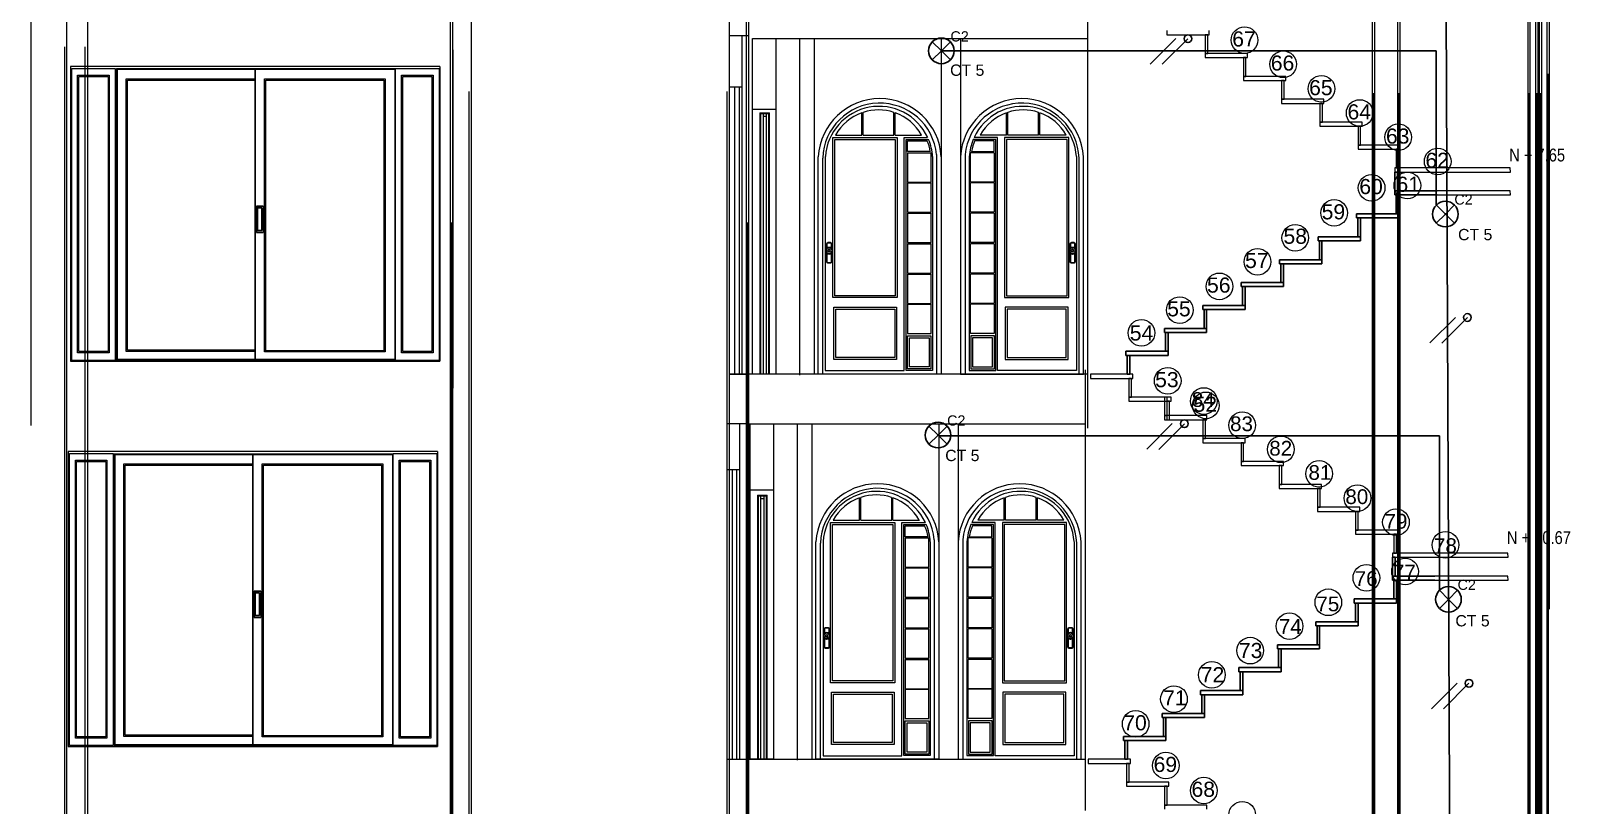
# Model space of a CAD drawing. Header units: metres. Extents: x 0 to 175, y -70 to 21.
# Drawn here: x 134.42 to 146.44, y -45.03 to -38.98 of the extents above; entities that cross this region are included whole.
import ezdxf

# ---------------------------------------------------------------- set-up
doc = ezdxf.new("R2010")
doc.units = ezdxf.units.M
doc.header["$LTSCALE"] = 0.5
for name, color, linetype, lineweight in [('arquitecturapasito', 252, 'Continuous', 5), ('DEP-LEJOS1', 36, 'Continuous', 25), ('DEP-LEJOS2', 36, 'Continuous', 9), ('puertas', 34, 'Continuous', 9)]:
    doc.layers.add(name, color=color, linetype=linetype, lineweight=lineweight)
for name, color, linetype in [('FASES', 7, 'Continuous'), ('LUMINARIA', 1, 'Continuous'), ('TUBERIA-TECHO-PARED', 7, 'Continuous')]:
    doc.layers.add(name, color=color, linetype=linetype)
doc.styles.add('MtXpl_Arial_Narrow', font='')
doc.styles.get("Standard").update_dxf_attribs({"font": 'arial.ttf'})
doc.styles.get('MtXpl_Arial_Narrow').set_extended_font_data('Arial Narrow')

# ---------------------------------------------------------------- blocks, each defined once
blk = doc.blocks.new('Lampara')
at = {"layer": 'LUMINARIA'}
for q in [(-0.071, 0.071), (-0.071, -0.071), (0.071, 0.071), (0.071, -0.071)]:
    blk.add_line((0, 0), q, dxfattribs=at)
blk.add_circle((0, 0), 0.1, dxfattribs=at)
blk = doc.blocks.new('FASE NEUTRO')
at = {"layer": 'FASES', "ltscale": 0.5}
h = blk.add_hatch(dxfattribs=at)
h.set_pattern_fill('ANGLE', color=256)
h.set_pattern_definition([(0, (0, 0), (0, 6.985), [5.08, -1.905]), (90, (0, 0), (-6.985, 4e-16), [5.08, -1.905])])
h.paths.add_polyline_path([(0.07, 0.1, 1), (0.13, 0.1, 1)])
blk.add_lwpolyline([(-0.1, -0.1), (0.1, 0.1)], dxfattribs=at)
blk.add_circle((0.1, 0.1), 0.03, dxfattribs=at)
blk = doc.blocks.new('FASE')
at = {"layer": 'FASES', "ltscale": 0.5}
blk.add_line((-0.1, -0.1), (0.1, 0.1), dxfattribs=at)

msp = doc.modelspace()

# ---------------------------------------------------------------- linework, layer by layer
for p, q in [((136.182, -40.352), (136.233, -40.352)), ((136.189, -40.365), (136.224, -40.365)), ((136.189, -40.365), (136.189, -40.543)), ((136.224, -40.543), (136.224, -40.365)), ((136.182, -40.558), (136.233, -40.558)), ((136.189, -40.543), (136.224, -40.543)), ((140.632, -40.646), (140.632, -40.682)), ((140.632, -40.719), (140.632, -40.787)), ((140.634, -40.646), (140.634, -40.681)), ((140.634, -40.72), (140.634, -40.787)), ((140.662, -40.637), (140.641, -40.637)), ((140.662, -40.638), (140.641, -40.638)), ((140.669, -40.681), (140.669, -40.646)), ((140.669, -40.787), (140.669, -40.72)), ((140.67, -40.682), (140.67, -40.646)), ((140.67, -40.787), (140.67, -40.719)), ((142.534, -40.682), (142.534, -40.646)), ((142.534, -40.787), (142.534, -40.719)), ((142.536, -40.681), (142.536, -40.646)), ((142.536, -40.787), (142.536, -40.72)), ((142.543, -40.637), (142.564, -40.637)), ((142.543, -40.638), (142.564, -40.638)), ((142.571, -40.646), (142.571, -40.681)), ((142.571, -40.72), (142.571, -40.787)), ((142.572, -40.646), (142.572, -40.682)), ((142.572, -40.719), (142.572, -40.787)), ((140.641, -40.794), (140.662, -40.794)), ((140.641, -40.795), (140.662, -40.795)), ((142.564, -40.794), (142.543, -40.794)), ((142.564, -40.795), (142.543, -40.795)), ((136.164, -43.358), (136.214, -43.358)), ((136.171, -43.37), (136.205, -43.37)), ((136.171, -43.37), (136.171, -43.548)), ((136.205, -43.548), (136.205, -43.37)), ((136.164, -43.563), (136.214, -43.563)), ((136.171, -43.548), (136.205, -43.548)), ((140.614, -43.651), (140.614, -43.688)), ((140.614, -43.724), (140.614, -43.793)), ((140.616, -43.651), (140.616, -43.686)), ((140.616, -43.725), (140.616, -43.793)), ((140.644, -43.643), (140.623, -43.643)), ((140.644, -43.644), (140.623, -43.644)), ((140.651, -43.686), (140.651, -43.651)), ((140.651, -43.793), (140.651, -43.725)), ((140.652, -43.688), (140.652, -43.651)), ((140.652, -43.793), (140.652, -43.724)), ((142.516, -43.688), (142.516, -43.651)), ((142.516, -43.793), (142.516, -43.724)), ((142.517, -43.686), (142.517, -43.651)), ((142.517, -43.793), (142.517, -43.725)), ((142.525, -43.643), (142.546, -43.643)), ((142.525, -43.644), (142.546, -43.644)), ((142.553, -43.651), (142.553, -43.686)), ((142.553, -43.725), (142.553, -43.793)), ((142.554, -43.651), (142.554, -43.688)), ((142.554, -43.724), (142.554, -43.793)), ((140.623, -43.8), (140.644, -43.8)), ((140.623, -43.801), (140.644, -43.801)), ((142.546, -43.8), (142.525, -43.8)), ((142.546, -43.801), (142.525, -43.801))]:
    msp.add_line(p, q)
for centre, radius in [((140.651, -40.7), 0.0263), ((140.651, -40.7), 0.0233), ((140.651, -40.7), 0.00929), ((142.553, -40.7), 0.0263), ((142.553, -40.7), 0.0233), ((142.553, -40.7), 0.00929), ((140.633, -43.706), 0.0263), ((140.633, -43.706), 0.0233), ((140.633, -43.706), 0.00929), ((142.535, -43.706), 0.0263), ((142.535, -43.706), 0.0233), ((142.535, -43.706), 0.00929)]:
    msp.add_circle(centre, radius)
for centre, radius, start, end in [((140.641, -40.646), 0.00828, 90, 180), ((140.641, -40.646), 0.00706, 90, 180), ((140.662, -40.646), 0.00828, 0, 90), ((140.662, -40.646), 0.00706, 0, 90), ((142.543, -40.646), 0.00828, 90, 180), ((142.543, -40.646), 0.00706, 90, 180), ((142.564, -40.646), 0.00828, 0, 90), ((142.564, -40.646), 0.00706, 0, 90), ((140.641, -40.787), 0.00828, 180, 270), ((140.641, -40.787), 0.00706, 180, 270), ((140.662, -40.787), 0.00828, 270, 0), ((140.662, -40.787), 0.00706, 270, 0), ((142.543, -40.787), 0.00828, 180, 270), ((142.543, -40.787), 0.00706, 180, 270), ((142.564, -40.787), 0.00828, 270, 0), ((142.564, -40.787), 0.00706, 270, 0), ((140.623, -43.651), 0.00828, 90, 180), ((140.623, -43.651), 0.00706, 90, 180), ((140.644, -43.651), 0.00828, 0, 90), ((140.644, -43.651), 0.00706, 0, 90), ((142.525, -43.651), 0.00828, 90, 180), ((142.525, -43.651), 0.00706, 90, 180), ((142.546, -43.651), 0.00828, 0, 90), ((142.546, -43.651), 0.00706, 0, 90), ((140.623, -43.793), 0.00828, 180, 270), ((140.623, -43.793), 0.00706, 180, 270), ((140.644, -43.793), 0.00828, 270, 0), ((140.644, -43.793), 0.00706, 270, 0), ((142.525, -43.793), 0.00828, 180, 270), ((142.525, -43.793), 0.00706, 180, 270), ((142.546, -43.793), 0.00828, 270, 0), ((142.546, -43.793), 0.00706, 270, 0)]:
    msp.add_arc(centre, radius, start, end)
at = {"layer": 'arquitecturapasito', "color": 252}
for p, q in [((146.276, -40.848), (146.276, -30.193)), ((144.911, -51.043), (144.911, -30.343)), ((145.106, -30.343), (145.106, -51.043)), ((146.126, -48.143), (146.126, -30.343)), ((137.713, -53.369), (137.713, -31.353)), ((140.026, -52.611), (140.026, -31.353)), ((134.699, -33.063), (134.699, -47.843)), ((134.861, -33.063), (134.861, -47.843)), ((137.859, -53.111), (137.859, -33.411)), ((139.875, -53.111), (139.875, -33.411)), ((146.258, -46.893), (146.258, -36.238)), ((144.893, -57.088), (144.893, -36.388)), ((145.088, -36.388), (145.088, -57.088)), ((146.108, -54.188), (146.108, -36.388)), ((137.695, -59.414), (137.695, -37.398)), ((140.007, -58.656), (140.007, -37.398)), ((142.669, -38.624), (142.669, -39.024)), ((134.419, -38.723), (134.419, -39.023)), ((134.419, -39.023), (134.419, -41.763)), ((140.025, -39.024), (139.875, -39.024)), ((140.054, -39.044), (142.669, -39.044)), ((140.054, -41.664), (140.054, -39.044)), ((140.239, -41.664), (140.238, -39.044)), ((140.421, -39.044), (140.421, -41.67)), ((140.535, -39.044), (140.535, -41.664)), ((141.527, -39.044), (141.527, -41.664)), ((141.677, -39.044), (141.677, -41.664)), ((142.669, -39.024), (142.669, -41.664)), ((134.681, -39.108), (134.681, -53.888)), ((134.842, -39.108), (134.842, -53.888)), ((137.713, -39.133), (137.713, -41.773)), ((134.729, -39.263), (134.729, -41.563)), ((137.613, -39.263), (134.729, -39.263)), ((134.74, -39.278), (135.079, -39.278)), ((134.74, -41.556), (134.74, -39.278)), ((135.079, -39.278), (135.079, -41.556)), ((135.089, -39.278), (137.264, -39.278)), ((135.089, -41.556), (135.089, -39.278)), ((135.095, -39.284), (136.171, -39.284)), ((135.095, -41.55), (135.095, -39.284)), ((136.171, -39.284), (136.171, -41.55)), ((136.171, -39.284), (137.261, -39.284)), ((136.171, -41.55), (136.171, -39.284)), ((137.261, -39.284), (137.261, -41.55)), ((137.264, -39.278), (137.264, -41.556)), ((137.266, -39.278), (137.606, -39.278)), ((137.266, -41.556), (137.266, -39.278)), ((137.606, -39.278), (137.606, -41.556)), ((137.613, -39.263), (137.613, -41.563)), ((134.785, -39.329), (135.032, -39.329)), ((134.785, -41.497), (134.785, -39.329)), ((134.795, -39.339), (135.022, -39.339)), ((134.795, -41.487), (134.795, -39.339)), ((135.022, -39.339), (135.022, -41.487)), ((135.032, -39.329), (135.032, -41.497)), ((135.163, -39.358), (136.171, -39.358)), ((135.163, -41.486), (135.163, -39.358)), ((135.173, -39.368), (136.171, -39.368)), ((135.173, -41.476), (135.173, -39.368)), ((136.243, -39.358), (137.186, -39.358)), ((136.243, -41.49), (136.243, -39.358)), ((136.253, -39.368), (137.176, -39.368)), ((136.253, -41.48), (136.253, -39.368)), ((137.176, -39.368), (137.176, -41.48)), ((137.186, -39.358), (137.186, -41.49)), ((137.313, -39.329), (137.56, -39.329)), ((137.313, -41.497), (137.313, -39.329)), ((137.323, -39.339), (137.55, -39.339)), ((137.323, -41.487), (137.323, -39.339)), ((137.55, -39.339), (137.55, -41.487)), ((137.56, -39.329), (137.56, -41.497)), ((146.268, -49.974), (146.268, -39.319)), ((137.841, -59.156), (137.841, -39.456)), ((139.857, -59.156), (139.857, -39.456)), ((139.969, -39.424), (139.877, -39.424)), ((139.951, -41.664), (139.951, -39.424)), ((144.903, -60.169), (144.903, -39.469)), ((145.098, -39.469), (145.098, -60.169)), ((146.118, -57.269), (146.118, -39.469)), ((140.238, -39.599), (140.054, -39.599)), ((140.11, -39.624), (140.187, -39.624)), ((140.111, -39.624), (140.111, -41.664)), ((140.115, -39.629), (140.182, -39.629)), ((140.116, -39.629), (140.116, -41.664)), ((140.135, -39.649), (140.162, -39.649)), ((140.136, -39.629), (140.136, -41.664)), ((140.162, -41.664), (140.162, -39.629)), ((140.182, -41.664), (140.182, -39.629)), ((140.187, -41.664), (140.187, -39.624)), ((140.908, -39.797), (140.908, -39.623)), ((140.918, -39.797), (140.918, -39.619)), ((141.158, -39.797), (141.158, -39.619)), ((141.168, -39.797), (141.168, -39.623)), ((142.037, -39.797), (142.037, -39.623)), ((142.047, -39.797), (142.047, -39.619)), ((142.287, -39.797), (142.287, -39.619)), ((142.297, -39.797), (142.297, -39.623)), ((140.681, -39.816), (141.182, -39.816)), ((140.681, -41.066), (140.681, -39.816)), ((140.696, -39.831), (141.167, -39.831)), ((140.696, -41.051), (140.696, -39.831)), ((140.702, -39.797), (140.908, -39.797)), ((140.918, -39.797), (141.158, -39.797)), ((141.167, -39.831), (141.167, -41.051)), ((141.168, -39.797), (141.374, -39.797)), ((141.182, -39.816), (141.182, -41.066)), ((141.238, -41.636), (141.238, -39.816)), ((141.238, -39.816), (141.421, -39.816)), ((141.252, -41.634), (141.252, -39.831)), ((141.252, -39.831), (141.428, -39.831)), ((141.264, -39.926), (141.264, -39.841)), ((141.264, -39.841), (141.416, -39.841)), ((141.952, -39.831), (141.777, -39.831)), ((141.966, -39.816), (141.783, -39.816)), ((141.941, -39.841), (141.789, -39.841)), ((142.037, -39.797), (141.831, -39.797)), ((141.941, -39.926), (141.941, -39.841)), ((141.952, -41.634), (141.952, -39.831)), ((141.966, -41.636), (141.966, -39.816)), ((142.524, -39.816), (142.022, -39.816)), ((142.022, -39.816), (142.022, -41.066)), ((142.509, -39.831), (142.037, -39.831)), ((142.037, -39.831), (142.037, -41.051)), ((142.287, -39.797), (142.047, -39.797)), ((142.503, -39.797), (142.297, -39.797)), ((142.509, -41.051), (142.509, -39.831)), ((142.524, -41.066), (142.524, -39.816)), ((140.567, -41.664), (140.567, -39.967)), ((140.602, -41.664), (140.602, -39.977)), ((140.622, -39.965), (140.622, -41.636)), ((141.442, -39.926), (141.264, -39.926)), ((141.264, -39.935), (141.264, -40.164)), ((141.264, -39.935), (141.449, -39.935)), ((141.449, -40.164), (141.449, -39.935)), ((141.459, -39.965), (141.459, -41.634)), ((141.491, -39.95), (141.491, -41.664)), ((141.527, -39.967), (141.527, -41.664)), ((141.677, -39.967), (141.677, -41.664)), ((141.714, -39.95), (141.714, -41.664)), ((141.745, -39.965), (141.745, -41.634)), ((141.756, -40.164), (141.756, -39.935)), ((141.941, -39.935), (141.756, -39.935)), ((141.762, -39.926), (141.941, -39.926)), ((141.941, -39.935), (141.941, -40.164)), ((142.582, -39.965), (142.582, -41.636)), ((142.603, -41.664), (142.603, -39.977)), ((142.637, -41.664), (142.637, -39.967)), ((141.264, -40.164), (141.449, -40.164)), ((141.264, -40.17), (141.264, -40.399)), ((141.264, -40.17), (141.449, -40.17)), ((141.449, -40.399), (141.449, -40.17)), ((141.941, -40.164), (141.756, -40.164)), ((141.756, -40.399), (141.756, -40.17)), ((141.941, -40.17), (141.756, -40.17)), ((141.941, -40.17), (141.941, -40.399)), ((136.182, -40.352), (136.182, -40.558)), ((136.233, -40.352), (136.233, -40.558)), ((137.705, -62.495), (137.705, -40.479)), ((140.018, -61.737), (140.018, -40.479)), ((141.264, -40.399), (141.449, -40.399)), ((141.264, -40.408), (141.264, -40.637)), ((141.264, -40.408), (141.449, -40.408)), ((141.449, -40.637), (141.449, -40.408)), ((141.941, -40.399), (141.756, -40.399)), ((141.756, -40.637), (141.756, -40.408)), ((141.941, -40.408), (141.756, -40.408)), ((141.941, -40.408), (141.941, -40.637)), ((141.264, -40.637), (141.449, -40.637)), ((141.264, -40.645), (141.264, -40.874)), ((141.264, -40.645), (141.449, -40.645)), ((141.449, -40.874), (141.449, -40.645)), ((141.941, -40.637), (141.756, -40.637)), ((141.756, -40.874), (141.756, -40.645)), ((141.941, -40.645), (141.756, -40.645)), ((141.941, -40.645), (141.941, -40.874)), ((146.276, -43.498), (146.276, -40.823)), ((141.264, -40.874), (141.449, -40.874)), ((141.264, -40.883), (141.264, -41.112)), ((141.264, -40.883), (141.449, -40.883)), ((141.449, -41.112), (141.449, -40.883)), ((141.941, -40.874), (141.756, -40.874)), ((141.756, -41.112), (141.756, -40.883)), ((141.941, -40.883), (141.756, -40.883)), ((141.941, -40.883), (141.941, -41.112)), ((141.182, -41.066), (140.681, -41.066)), ((141.167, -41.051), (140.696, -41.051)), ((142.022, -41.066), (142.524, -41.066)), ((142.037, -41.051), (142.509, -41.051)), ((140.688, -41.14), (141.179, -41.14)), ((140.688, -41.548), (140.688, -41.14)), ((140.703, -41.155), (141.164, -41.155)), ((140.703, -41.533), (140.703, -41.155)), ((141.164, -41.155), (141.164, -41.533)), ((141.179, -41.14), (141.179, -41.548)), ((141.264, -41.112), (141.449, -41.112)), ((141.264, -41.117), (141.264, -41.346)), ((141.264, -41.117), (141.449, -41.117)), ((141.449, -41.346), (141.449, -41.117)), ((141.941, -41.112), (141.756, -41.112)), ((141.756, -41.346), (141.756, -41.117)), ((141.941, -41.117), (141.756, -41.117)), ((141.941, -41.117), (141.941, -41.346)), ((142.517, -41.14), (142.026, -41.14)), ((142.026, -41.14), (142.026, -41.548)), ((142.502, -41.155), (142.041, -41.155)), ((142.041, -41.155), (142.041, -41.533)), ((142.502, -41.533), (142.502, -41.155)), ((142.517, -41.548), (142.517, -41.14)), ((141.263, -41.364), (141.447, -41.364)), ((141.263, -41.622), (141.263, -41.364)), ((141.264, -41.346), (141.449, -41.346)), ((141.278, -41.379), (141.432, -41.379)), ((141.278, -41.607), (141.278, -41.379)), ((141.432, -41.379), (141.432, -41.607)), ((141.447, -41.364), (141.447, -41.622)), ((141.941, -41.346), (141.756, -41.346)), ((141.942, -41.364), (141.757, -41.364)), ((141.757, -41.364), (141.757, -41.622)), ((141.927, -41.379), (141.772, -41.379)), ((141.772, -41.379), (141.772, -41.607)), ((141.927, -41.607), (141.927, -41.379)), ((141.942, -41.622), (141.942, -41.364)), ((134.729, -41.563), (137.613, -41.563)), ((135.079, -41.556), (134.74, -41.556)), ((135.032, -41.497), (134.785, -41.497)), ((135.022, -41.487), (134.795, -41.487)), ((137.264, -41.556), (135.089, -41.556)), ((136.171, -41.55), (135.095, -41.55)), ((136.171, -41.486), (135.163, -41.486)), ((136.171, -41.476), (135.173, -41.476)), ((137.261, -41.55), (136.171, -41.55)), ((137.186, -41.49), (136.243, -41.49)), ((137.176, -41.48), (136.253, -41.48)), ((137.606, -41.556), (137.266, -41.556)), ((137.56, -41.497), (137.313, -41.497)), ((137.55, -41.487), (137.323, -41.487)), ((141.179, -41.548), (140.688, -41.548)), ((141.164, -41.533), (140.703, -41.533)), ((142.026, -41.548), (142.517, -41.548)), ((142.041, -41.533), (142.502, -41.533)), ((142.669, -41.664), (139.875, -41.664)), ((139.876, -41.664), (140.026, -41.664)), ((141.527, -41.664), (140.567, -41.664)), ((141.491, -41.664), (140.602, -41.664)), ((140.622, -41.636), (141.238, -41.636)), ((141.459, -41.634), (141.252, -41.634)), ((141.447, -41.622), (141.263, -41.622)), ((141.432, -41.607), (141.278, -41.607)), ((141.677, -41.664), (142.637, -41.664)), ((141.714, -41.664), (142.603, -41.664)), ((141.745, -41.634), (141.952, -41.634)), ((141.757, -41.622), (141.942, -41.622)), ((141.772, -41.607), (141.927, -41.607)), ((142.582, -41.636), (141.966, -41.636)), ((142.651, -41.63), (142.651, -42.03)), ((142.669, -41.664), (142.669, -42.084)), ((134.419, -41.763), (134.419, -42.063)), ((139.857, -42.049), (140.007, -42.049)), ((140.036, -44.669), (140.036, -42.049)), ((140.036, -42.05), (142.651, -42.05)), ((140.22, -44.669), (140.22, -42.049)), ((140.403, -42.049), (140.403, -44.675)), ((140.517, -42.049), (140.517, -44.669)), ((141.509, -42.049), (141.509, -44.669)), ((141.659, -42.049), (141.659, -44.669)), ((142.651, -42.029), (142.651, -44.669)), ((137.695, -42.138), (137.695, -44.778)), ((134.71, -42.268), (134.71, -44.568)), ((137.595, -42.268), (134.71, -42.268)), ((134.721, -42.283), (135.061, -42.283)), ((134.721, -44.561), (134.721, -42.283)), ((135.061, -42.283), (135.061, -44.561)), ((135.071, -42.284), (137.246, -42.284)), ((135.071, -44.562), (135.071, -42.284)), ((135.077, -42.29), (136.153, -42.29)), ((135.077, -44.555), (135.077, -42.29)), ((136.153, -42.29), (136.153, -44.555)), ((136.153, -42.29), (137.243, -42.29)), ((136.153, -44.555), (136.153, -42.29)), ((137.243, -42.29), (137.243, -44.555)), ((137.246, -42.284), (137.246, -44.562)), ((137.248, -42.283), (137.588, -42.283)), ((137.248, -44.561), (137.248, -42.283)), ((137.588, -42.283), (137.588, -44.561)), ((137.595, -42.268), (137.595, -44.568)), ((134.767, -42.335), (135.014, -42.335)), ((134.767, -44.503), (134.767, -42.335)), ((134.777, -42.345), (135.004, -42.345)), ((134.777, -44.493), (134.777, -42.345)), ((135.004, -42.345), (135.004, -44.493)), ((135.014, -42.335), (135.014, -44.503)), ((135.145, -42.364), (136.153, -42.364)), ((135.145, -44.491), (135.145, -42.364)), ((135.155, -42.374), (136.153, -42.374)), ((135.155, -44.481), (135.155, -42.374)), ((136.225, -42.364), (137.168, -42.364)), ((136.225, -44.495), (136.225, -42.364)), ((136.235, -42.374), (137.158, -42.374)), ((136.235, -44.485), (136.235, -42.374)), ((137.158, -42.374), (137.158, -44.485)), ((137.168, -42.364), (137.168, -44.495)), ((137.295, -42.335), (137.541, -42.335)), ((137.295, -44.503), (137.295, -42.335)), ((137.305, -42.345), (137.531, -42.345)), ((137.305, -44.493), (137.305, -42.345)), ((137.531, -42.345), (137.531, -44.493)), ((137.541, -42.335), (137.541, -44.503)), ((139.951, -42.409), (139.857, -42.409)), ((139.932, -44.669), (139.932, -42.409)), ((140.036, -44.669), (140.036, -42.569)), ((140.22, -42.569), (140.036, -42.569)), ((140.092, -42.609), (140.169, -42.609)), ((140.092, -42.609), (140.092, -44.669)), ((140.097, -42.614), (140.164, -42.614)), ((140.097, -42.614), (140.097, -44.669)), ((140.117, -42.614), (140.117, -44.669)), ((140.117, -42.634), (140.144, -42.634)), ((140.144, -44.669), (140.144, -42.614)), ((140.164, -44.669), (140.164, -42.614)), ((140.169, -44.669), (140.169, -42.609)), ((140.22, -44.669), (140.22, -42.569)), ((140.89, -42.802), (140.89, -42.628)), ((140.9, -42.802), (140.9, -42.625)), ((141.14, -42.802), (141.14, -42.625)), ((141.15, -42.802), (141.15, -42.628)), ((142.019, -42.802), (142.019, -42.628)), ((142.029, -42.802), (142.029, -42.625)), ((142.269, -42.802), (142.269, -42.625)), ((142.279, -42.802), (142.279, -42.628)), ((140.663, -42.821), (141.164, -42.821)), ((140.663, -44.072), (140.663, -42.821)), ((140.678, -42.836), (141.149, -42.836)), ((140.678, -44.057), (140.678, -42.836)), ((140.684, -42.802), (140.89, -42.802)), ((140.9, -42.802), (141.14, -42.802)), ((141.149, -42.836), (141.149, -44.057)), ((141.15, -42.802), (141.356, -42.802)), ((141.164, -42.821), (141.164, -44.072)), ((141.22, -44.642), (141.22, -42.821)), ((141.22, -42.821), (141.403, -42.821)), ((141.234, -44.64), (141.234, -42.836)), ((141.234, -42.836), (141.41, -42.836)), ((141.246, -42.932), (141.246, -42.846)), ((141.246, -42.846), (141.398, -42.846)), ((141.934, -42.836), (141.758, -42.836)), ((141.948, -42.821), (141.765, -42.821)), ((141.923, -42.846), (141.771, -42.846)), ((142.019, -42.802), (141.813, -42.802)), ((141.923, -42.932), (141.923, -42.846)), ((141.934, -44.64), (141.934, -42.836)), ((141.948, -44.642), (141.948, -42.821)), ((142.506, -42.821), (142.004, -42.821)), ((142.004, -42.821), (142.004, -44.072)), ((142.491, -42.836), (142.019, -42.836)), ((142.019, -42.836), (142.019, -44.057)), ((142.269, -42.802), (142.029, -42.802)), ((142.485, -42.802), (142.279, -42.802)), ((142.491, -44.057), (142.491, -42.836)), ((142.506, -44.072), (142.506, -42.821)), ((140.549, -44.669), (140.549, -42.972)), ((140.584, -44.669), (140.584, -42.983)), ((140.604, -42.971), (140.604, -44.642)), ((141.424, -42.932), (141.246, -42.932)), ((141.246, -42.941), (141.246, -43.169)), ((141.246, -42.941), (141.431, -42.941)), ((141.431, -43.169), (141.431, -42.941)), ((141.441, -42.971), (141.441, -44.64)), ((141.473, -42.956), (141.473, -44.669)), ((141.509, -42.972), (141.509, -44.669)), ((141.659, -42.972), (141.659, -44.669)), ((141.696, -42.956), (141.696, -44.669)), ((141.727, -42.971), (141.727, -44.64)), ((141.738, -43.169), (141.738, -42.941)), ((141.923, -42.941), (141.738, -42.941)), ((141.744, -42.932), (141.923, -42.932)), ((141.923, -42.941), (141.923, -43.169)), ((142.564, -42.971), (142.564, -44.642)), ((142.585, -44.669), (142.585, -42.983)), ((142.619, -44.669), (142.619, -42.972)), ((141.246, -43.169), (141.431, -43.169)), ((141.246, -43.176), (141.246, -43.405)), ((141.246, -43.176), (141.431, -43.176)), ((141.431, -43.405), (141.431, -43.176)), ((141.923, -43.169), (141.738, -43.169)), ((141.738, -43.405), (141.738, -43.176)), ((141.923, -43.176), (141.738, -43.176)), ((141.923, -43.176), (141.923, -43.405)), ((136.164, -43.358), (136.164, -43.563)), ((136.214, -43.358), (136.214, -43.563)), ((141.246, -43.405), (141.431, -43.405)), ((141.246, -43.414), (141.246, -43.642)), ((141.246, -43.414), (141.431, -43.414)), ((141.431, -43.642), (141.431, -43.414)), ((141.923, -43.405), (141.738, -43.405)), ((141.738, -43.642), (141.738, -43.414)), ((141.923, -43.414), (141.738, -43.414)), ((141.923, -43.414), (141.923, -43.642)), ((141.246, -43.642), (141.431, -43.642)), ((141.246, -43.651), (141.246, -43.88)), ((141.246, -43.651), (141.431, -43.651)), ((141.431, -43.88), (141.431, -43.651)), ((141.923, -43.642), (141.738, -43.642)), ((141.738, -43.88), (141.738, -43.651)), ((141.923, -43.651), (141.738, -43.651)), ((141.923, -43.651), (141.923, -43.88)), ((141.246, -43.88), (141.431, -43.88)), ((141.246, -43.889), (141.246, -44.118)), ((141.246, -43.889), (141.431, -43.889)), ((141.431, -44.118), (141.431, -43.889)), ((141.923, -43.88), (141.738, -43.88)), ((141.738, -44.118), (141.738, -43.889)), ((141.923, -43.889), (141.738, -43.889)), ((141.923, -43.889), (141.923, -44.118)), ((141.164, -44.072), (140.663, -44.072)), ((141.149, -44.057), (140.678, -44.057)), ((142.004, -44.072), (142.506, -44.072)), ((142.019, -44.057), (142.491, -44.057)), ((140.67, -44.146), (141.16, -44.146)), ((140.67, -44.554), (140.67, -44.146)), ((140.685, -44.161), (141.145, -44.161)), ((140.685, -44.539), (140.685, -44.161)), ((141.145, -44.161), (141.145, -44.539)), ((141.16, -44.146), (141.16, -44.554)), ((141.246, -44.118), (141.431, -44.118)), ((141.246, -44.123), (141.246, -44.351)), ((141.246, -44.123), (141.431, -44.123)), ((141.431, -44.351), (141.431, -44.123)), ((141.923, -44.118), (141.738, -44.118)), ((141.738, -44.351), (141.738, -44.123)), ((141.923, -44.123), (141.738, -44.123)), ((141.923, -44.123), (141.923, -44.351)), ((142.499, -44.146), (142.008, -44.146)), ((142.008, -44.146), (142.008, -44.554)), ((142.484, -44.161), (142.023, -44.161)), ((142.023, -44.161), (142.023, -44.539)), ((142.484, -44.539), (142.484, -44.161)), ((142.499, -44.554), (142.499, -44.146)), ((141.245, -44.37), (141.429, -44.37)), ((141.245, -44.628), (141.245, -44.37)), ((141.246, -44.351), (141.431, -44.351)), ((141.26, -44.385), (141.414, -44.385)), ((141.26, -44.613), (141.26, -44.385)), ((141.414, -44.385), (141.414, -44.613)), ((141.429, -44.37), (141.429, -44.628)), ((141.923, -44.351), (141.738, -44.351)), ((141.924, -44.37), (141.739, -44.37)), ((141.739, -44.37), (141.739, -44.628)), ((141.909, -44.385), (141.754, -44.385)), ((141.754, -44.385), (141.754, -44.613)), ((141.909, -44.613), (141.909, -44.385)), ((141.924, -44.628), (141.924, -44.37)), ((134.71, -44.568), (137.595, -44.568)), ((135.061, -44.561), (134.721, -44.561)), ((135.014, -44.503), (134.767, -44.503)), ((135.004, -44.493), (134.777, -44.493)), ((137.246, -44.562), (135.071, -44.562)), ((136.153, -44.555), (135.077, -44.555)), ((136.153, -44.491), (135.145, -44.491)), ((136.153, -44.481), (135.155, -44.481)), ((137.243, -44.555), (136.153, -44.555)), ((137.168, -44.495), (136.225, -44.495)), ((137.158, -44.485), (136.235, -44.485)), ((137.588, -44.561), (137.248, -44.561)), ((137.541, -44.503), (137.295, -44.503)), ((137.531, -44.493), (137.305, -44.493)), ((141.16, -44.554), (140.67, -44.554)), ((141.145, -44.539), (140.685, -44.539)), ((142.008, -44.554), (142.499, -44.554)), ((142.023, -44.539), (142.484, -44.539)), ((139.857, -44.669), (142.651, -44.669)), ((139.857, -44.669), (140.007, -44.669)), ((140.22, -44.669), (140.036, -44.669)), ((140.092, -44.669), (140.169, -44.669)), ((140.094, -44.669), (140.117, -44.669)), ((141.509, -44.669), (140.549, -44.669)), ((141.473, -44.669), (140.584, -44.669)), ((140.604, -44.642), (141.22, -44.642)), ((141.441, -44.64), (141.234, -44.64)), ((141.429, -44.628), (141.245, -44.628)), ((141.414, -44.613), (141.26, -44.613)), ((141.696, -44.669), (142.585, -44.669)), ((141.727, -44.64), (141.934, -44.64)), ((141.739, -44.628), (141.924, -44.628)), ((141.754, -44.613), (141.909, -44.613)), ((142.564, -44.642), (141.948, -44.642)), ((142.651, -44.669), (142.651, -45.069))]:
    msp.add_line(p, q, dxfattribs=at)
at = {"layer": 'arquitecturapasito', "color": 252, "ltscale": 0.025}
for p, q in [((146.186, -48.143), (146.186, -30.343)), ((146.216, -48.143), (146.216, -30.343)), ((146.168, -54.188), (146.168, -36.388)), ((146.198, -54.188), (146.198, -36.388)), ((146.178, -57.269), (146.178, -39.469)), ((146.208, -57.269), (146.208, -39.469))]:
    msp.add_line(p, q, dxfattribs=at)
at = {"layer": 'arquitecturapasito', "color": 252, "ltscale": 6}
for p, q in [((139.969, -39.024), (139.969, -41.664)), ((139.913, -39.424), (139.913, -41.664)), ((139.951, -42.049), (139.951, -44.669)), ((139.895, -42.409), (139.895, -44.669))]:
    msp.add_line(p, q, dxfattribs=at)
at = {"layer": 'arquitecturapasito', "color": 252, "linetype": 'ByBlock'}
for centre in [(143.895, -39.056), (144.197, -39.245), (144.495, -39.436), (144.794, -39.625), (145.095, -39.814), (145.403, -40.003), (144.887, -40.209), (145.166, -40.19), (144.595, -40.405), (144.291, -40.599), (143.996, -40.786), (143.699, -40.978), (143.389, -41.163), (143.09, -41.341), (143.295, -41.715), (143.577, -41.873), (143.593, -41.907), (143.877, -42.062), (144.179, -42.25), (144.477, -42.441), (144.776, -42.631), (145.077, -42.819), (145.463, -42.996), (145.148, -43.203), (144.846, -43.253), (144.549, -43.444), (144.246, -43.63), (143.939, -43.821), (143.64, -44.01), (143.344, -44.199), (143.045, -44.393), (143.281, -44.718), (143.577, -44.913), (143.877, -45.102)]:
    msp.add_circle(centre, 0.104, dxfattribs=at)
at = {"layer": 'arquitecturapasito', "color": 252}
for centre, radius, start, end in [((141.047, -39.994), 0.481, 3.3136, 176.6864), ((142.157, -39.994), 0.481, 3.3136, 176.6864), ((141.047, -39.994), 0.446, 5.6976, 177.7805), ((141.041, -39.992), 0.419, 24.8245, 176.3123), ((141.038, -39.986), 0.385, 109.7097, 150.6365), ((141.038, -39.986), 0.385, 71.8617, 108.1383), ((141.038, -39.986), 0.385, 29.3635, 70.2903), ((142.157, -39.994), 0.446, 2.2195, 174.3024), ((142.164, -39.992), 0.419, 3.6877, 155.1755), ((142.167, -39.986), 0.385, 109.7097, 150.6365), ((142.167, -39.986), 0.385, 71.8617, 108.1383), ((142.167, -39.986), 0.385, 29.3635, 70.2903), ((141.122, -39.978), 0.324, 9.2489, 25.0806), ((141.041, -39.992), 0.419, 3.6877, 22.5861), ((142.164, -39.992), 0.419, 157.4139, 176.3123), ((142.083, -39.978), 0.324, 154.9194, 170.7511), ((141.029, -43), 0.481, 3.3136, 176.6864), ((142.139, -43), 0.481, 3.3136, 176.6864), ((141.029, -43), 0.446, 5.6976, 177.7805), ((141.023, -42.997), 0.419, 24.8245, 176.3123), ((141.02, -42.991), 0.385, 109.7097, 150.6365), ((141.02, -42.991), 0.385, 71.8617, 108.1383), ((141.02, -42.991), 0.385, 29.3635, 70.2903), ((142.139, -43), 0.446, 2.2195, 174.3024), ((142.146, -42.997), 0.419, 3.6877, 155.1755), ((142.149, -42.991), 0.385, 109.7097, 150.6365), ((142.149, -42.991), 0.385, 71.8617, 108.1383), ((142.149, -42.991), 0.385, 29.3635, 70.2903), ((141.104, -42.984), 0.324, 9.2489, 25.0806), ((141.023, -42.997), 0.419, 3.6877, 22.5861), ((142.146, -42.997), 0.419, 157.4139, 176.3123), ((142.065, -42.984), 0.324, 154.9194, 170.7511)]:
    msp.add_arc(centre, radius, start, end, dxfattribs=at)
at = {"layer": 'DEP-LEJOS1'}
for p, q in [((145.09, -40.086), (145.069, -40.086)), ((145.069, -40.086), (145.069, -40.233)), ((145.09, -40.233), (145.09, -40.086)), ((145.069, -40.233), (145.069, -40.265)), ((145.069, -40.233), (145.09, -40.233)), ((145.099, -40.265), (145.079, -40.265)), ((145.079, -40.265), (145.079, -40.412)), ((145.099, -40.412), (145.099, -40.265)), ((145.099, -40.412), (144.769, -40.412)), ((144.769, -40.412), (144.769, -40.444)), ((144.769, -40.444), (145.099, -40.444)), ((144.799, -40.444), (144.779, -40.444)), ((144.779, -40.444), (144.779, -40.591)), ((144.799, -40.591), (144.799, -40.444)), ((145.079, -40.412), (145.099, -40.412)), ((145.099, -40.444), (145.099, -40.412)), ((144.799, -40.591), (144.469, -40.591)), ((144.469, -40.591), (144.469, -40.623)), ((144.779, -40.591), (144.799, -40.591)), ((144.799, -40.623), (144.799, -40.591)), ((144.469, -40.623), (144.799, -40.623)), ((144.499, -40.623), (144.479, -40.623)), ((144.479, -40.623), (144.479, -40.77)), ((144.499, -40.77), (144.499, -40.623)), ((144.499, -40.77), (144.169, -40.77)), ((144.169, -40.77), (144.169, -40.802)), ((144.169, -40.802), (144.499, -40.802)), ((144.199, -40.802), (144.179, -40.802)), ((144.179, -40.802), (144.179, -40.948)), ((144.199, -40.948), (144.199, -40.802)), ((144.479, -40.77), (144.499, -40.77)), ((144.499, -40.802), (144.499, -40.77)), ((144.199, -40.948), (143.869, -40.948)), ((143.869, -40.948), (143.869, -40.98)), ((143.869, -40.98), (144.199, -40.98)), ((143.899, -40.98), (143.879, -40.98)), ((143.879, -40.98), (143.879, -41.127)), ((143.899, -41.127), (143.899, -40.98)), ((144.179, -40.948), (144.199, -40.948)), ((144.199, -40.98), (144.199, -40.948)), ((143.899, -41.127), (143.569, -41.127)), ((143.569, -41.127), (143.569, -41.159)), ((143.569, -41.159), (143.899, -41.159)), ((143.599, -41.159), (143.579, -41.159)), ((143.579, -41.159), (143.579, -41.306)), ((143.599, -41.306), (143.599, -41.159)), ((143.879, -41.127), (143.899, -41.127)), ((143.899, -41.159), (143.899, -41.127)), ((143.599, -41.306), (143.269, -41.306)), ((143.269, -41.306), (143.269, -41.338)), ((143.269, -41.338), (143.599, -41.338)), ((143.299, -41.338), (143.279, -41.338)), ((143.279, -41.338), (143.279, -41.485)), ((143.299, -41.485), (143.299, -41.338)), ((143.579, -41.306), (143.599, -41.306)), ((143.599, -41.338), (143.599, -41.306)), ((143.299, -41.485), (142.969, -41.485)), ((142.969, -41.485), (142.969, -41.517)), ((142.969, -41.517), (143.299, -41.517)), ((142.999, -41.517), (142.979, -41.517)), ((142.979, -41.517), (142.979, -41.664)), ((142.999, -41.664), (142.999, -41.517)), ((143.279, -41.485), (143.299, -41.485)), ((143.299, -41.517), (143.299, -41.485)), ((142.979, -41.664), (142.999, -41.664)), ((145.072, -43.092), (145.051, -43.092)), ((145.051, -43.092), (145.051, -43.239)), ((145.072, -43.239), (145.072, -43.092)), ((145.051, -43.239), (145.051, -43.271)), ((145.051, -43.239), (145.072, -43.239)), ((145.081, -43.271), (145.061, -43.271)), ((145.061, -43.271), (145.061, -43.418)), ((145.081, -43.418), (145.081, -43.271)), ((145.081, -43.418), (144.751, -43.418)), ((144.751, -43.418), (144.751, -43.45)), ((144.751, -43.45), (145.081, -43.45)), ((144.781, -43.45), (144.761, -43.45)), ((144.761, -43.45), (144.761, -43.596)), ((144.781, -43.596), (144.781, -43.45)), ((145.061, -43.418), (145.081, -43.418)), ((145.081, -43.45), (145.081, -43.418)), ((144.781, -43.596), (144.451, -43.596)), ((144.451, -43.596), (144.451, -43.628)), ((144.761, -43.596), (144.781, -43.596)), ((144.781, -43.628), (144.781, -43.596)), ((144.451, -43.628), (144.781, -43.628)), ((144.481, -43.628), (144.461, -43.628)), ((144.461, -43.628), (144.461, -43.775)), ((144.481, -43.775), (144.481, -43.628)), ((144.481, -43.775), (144.151, -43.775)), ((144.151, -43.775), (144.151, -43.807)), ((144.151, -43.807), (144.481, -43.807)), ((144.181, -43.807), (144.161, -43.807)), ((144.161, -43.807), (144.161, -43.954)), ((144.181, -43.954), (144.181, -43.807)), ((144.461, -43.775), (144.481, -43.775)), ((144.481, -43.807), (144.481, -43.775)), ((144.181, -43.954), (143.851, -43.954)), ((143.851, -43.954), (143.851, -43.986)), ((143.851, -43.986), (144.181, -43.986)), ((143.881, -43.986), (143.861, -43.986)), ((143.861, -43.986), (143.861, -44.133)), ((143.881, -44.133), (143.881, -43.986)), ((144.161, -43.954), (144.181, -43.954)), ((144.181, -43.986), (144.181, -43.954)), ((143.881, -44.133), (143.551, -44.133)), ((143.551, -44.133), (143.551, -44.165)), ((143.551, -44.165), (143.881, -44.165)), ((143.581, -44.165), (143.561, -44.165)), ((143.561, -44.165), (143.561, -44.312)), ((143.581, -44.312), (143.581, -44.165)), ((143.861, -44.133), (143.881, -44.133)), ((143.881, -44.165), (143.881, -44.133)), ((143.581, -44.312), (143.251, -44.312)), ((143.251, -44.312), (143.251, -44.344)), ((143.251, -44.344), (143.581, -44.344)), ((143.281, -44.344), (143.261, -44.344)), ((143.261, -44.344), (143.261, -44.49)), ((143.281, -44.49), (143.281, -44.344)), ((143.561, -44.312), (143.581, -44.312)), ((143.581, -44.344), (143.581, -44.312)), ((143.281, -44.49), (142.951, -44.49)), ((142.951, -44.49), (142.951, -44.522)), ((142.951, -44.522), (143.281, -44.522)), ((142.981, -44.522), (142.961, -44.522)), ((142.961, -44.522), (142.961, -44.669)), ((142.981, -44.669), (142.981, -44.522)), ((143.261, -44.49), (143.281, -44.49)), ((143.281, -44.522), (143.281, -44.49)), ((142.961, -44.669), (142.981, -44.669))]:
    msp.add_line(p, q, dxfattribs=at)
at = {"layer": 'DEP-LEJOS1', "ltscale": 0.005}
for p, q in [((145.069, -40.233), (145.399, -40.233)), ((145.369, -40.265), (145.069, -40.265)), ((145.099, -40.265), (145.399, -40.265)), ((145.051, -43.239), (145.381, -43.239)), ((145.351, -43.271), (145.051, -43.271)), ((145.081, -43.271), (145.381, -43.271))]:
    msp.add_line(p, q, dxfattribs=at)
at = {"layer": 'DEP-LEJOS2'}
for p, q in [((143.289, -38.982), (143.289, -39.014)), ((143.289, -39.014), (143.619, -39.014)), ((143.608, -39.014), (143.588, -39.014)), ((143.588, -39.014), (143.588, -39.16)), ((143.608, -39.16), (143.608, -39.014)), ((143.619, -39.014), (143.619, -38.982)), ((143.918, -39.16), (143.588, -39.16)), ((143.588, -39.16), (143.588, -39.192)), ((143.588, -39.16), (143.608, -39.16)), ((143.918, -39.192), (143.918, -39.16)), ((143.588, -39.192), (143.918, -39.192)), ((143.906, -39.192), (143.886, -39.192)), ((143.886, -39.192), (143.886, -39.339)), ((143.906, -39.339), (143.906, -39.192)), ((144.216, -39.339), (143.886, -39.339)), ((143.886, -39.339), (143.886, -39.371)), ((143.886, -39.339), (143.906, -39.339)), ((143.886, -39.371), (144.216, -39.371)), ((144.205, -39.371), (144.184, -39.371)), ((144.184, -39.371), (144.184, -39.518)), ((144.205, -39.518), (144.205, -39.371)), ((144.216, -39.371), (144.216, -39.339)), ((144.514, -39.518), (144.184, -39.518)), ((144.184, -39.518), (144.184, -39.55)), ((144.184, -39.518), (144.205, -39.518)), ((144.514, -39.55), (144.514, -39.518)), ((144.184, -39.55), (144.514, -39.55)), ((144.503, -39.55), (144.482, -39.55)), ((144.482, -39.55), (144.482, -39.697)), ((144.503, -39.697), (144.503, -39.55)), ((144.812, -39.697), (144.482, -39.697)), ((144.482, -39.697), (144.482, -39.729)), ((144.482, -39.697), (144.503, -39.697)), ((144.482, -39.729), (144.812, -39.729)), ((144.801, -39.729), (144.781, -39.729)), ((144.781, -39.729), (144.781, -39.876)), ((144.801, -39.876), (144.801, -39.729)), ((144.812, -39.729), (144.812, -39.697)), ((145.111, -39.876), (144.781, -39.876)), ((144.781, -39.876), (144.781, -39.908)), ((144.781, -39.876), (144.801, -39.876)), ((145.111, -39.908), (145.111, -39.876)), ((144.781, -39.908), (145.111, -39.908)), ((145.099, -39.908), (145.079, -39.908)), ((145.079, -39.908), (145.079, -40.054)), ((145.099, -40.054), (145.099, -39.908)), ((145.969, -40.054), (145.069, -40.054)), ((145.069, -40.054), (145.069, -40.086)), ((145.069, -40.086), (145.97, -40.086)), ((145.079, -40.054), (145.099, -40.054)), ((145.97, -40.086), (145.969, -40.054)), ((145.969, -40.233), (145.069, -40.233)), ((145.069, -40.233), (145.069, -40.265)), ((145.97, -40.265), (145.969, -40.233)), ((145.069, -40.265), (145.97, -40.265)), ((143.023, -41.664), (142.693, -41.664)), ((142.693, -41.664), (142.693, -41.696)), ((142.693, -41.696), (143.023, -41.696)), ((143.012, -41.696), (142.991, -41.696)), ((142.991, -41.696), (142.991, -41.842)), ((143.012, -41.842), (143.012, -41.696)), ((143.023, -41.696), (143.023, -41.664)), ((143.321, -41.842), (142.991, -41.842)), ((142.991, -41.842), (142.991, -41.874)), ((142.991, -41.842), (143.012, -41.842)), ((142.991, -41.874), (143.321, -41.874)), ((143.271, -41.84), (143.271, -41.987)), ((143.31, -41.874), (143.289, -41.874)), ((143.289, -41.874), (143.289, -42.021)), ((143.292, -41.987), (143.292, -41.84)), ((143.31, -42.021), (143.31, -41.874)), ((143.321, -41.874), (143.321, -41.842)), ((143.601, -41.987), (143.271, -41.987)), ((143.271, -41.987), (143.271, -42.019)), ((143.271, -41.987), (143.292, -41.987)), ((143.271, -42.019), (143.601, -42.019)), ((143.59, -42.019), (143.57, -42.019)), ((143.57, -42.019), (143.57, -42.166)), ((143.59, -42.166), (143.59, -42.019)), ((143.601, -42.019), (143.601, -41.987)), ((143.9, -42.166), (143.57, -42.166)), ((143.57, -42.166), (143.57, -42.198)), ((143.57, -42.166), (143.59, -42.166)), ((143.9, -42.198), (143.9, -42.166)), ((143.57, -42.198), (143.9, -42.198)), ((143.888, -42.198), (143.868, -42.198)), ((143.868, -42.198), (143.868, -42.345)), ((143.888, -42.345), (143.888, -42.198)), ((144.198, -42.345), (143.868, -42.345)), ((143.868, -42.345), (143.868, -42.377)), ((143.868, -42.345), (143.888, -42.345)), ((143.868, -42.377), (144.198, -42.377)), ((144.187, -42.377), (144.166, -42.377)), ((144.166, -42.377), (144.166, -42.524)), ((144.187, -42.524), (144.187, -42.377)), ((144.198, -42.377), (144.198, -42.345)), ((144.496, -42.524), (144.166, -42.524)), ((144.166, -42.524), (144.166, -42.556)), ((144.166, -42.524), (144.187, -42.524)), ((144.496, -42.556), (144.496, -42.524)), ((144.166, -42.556), (144.496, -42.556)), ((144.485, -42.556), (144.464, -42.556)), ((144.464, -42.556), (144.464, -42.702)), ((144.485, -42.702), (144.485, -42.556)), ((144.794, -42.702), (144.464, -42.702)), ((144.464, -42.702), (144.464, -42.734)), ((144.464, -42.702), (144.485, -42.702)), ((144.464, -42.734), (144.794, -42.734)), ((144.783, -42.734), (144.762, -42.734)), ((144.762, -42.734), (144.762, -42.881)), ((144.783, -42.881), (144.783, -42.734)), ((144.794, -42.734), (144.794, -42.702)), ((145.092, -42.881), (144.762, -42.881)), ((144.762, -42.881), (144.762, -42.913)), ((144.762, -42.881), (144.783, -42.881)), ((145.092, -42.913), (145.092, -42.881)), ((144.762, -42.913), (145.092, -42.913)), ((145.081, -42.913), (145.061, -42.913)), ((145.061, -42.913), (145.061, -43.06)), ((145.081, -43.06), (145.081, -42.913)), ((145.951, -43.06), (145.051, -43.06)), ((145.051, -43.06), (145.051, -43.092)), ((145.051, -43.092), (145.952, -43.092)), ((145.061, -43.06), (145.081, -43.06)), ((145.952, -43.092), (145.951, -43.06)), ((145.951, -43.239), (145.051, -43.239)), ((145.051, -43.239), (145.051, -43.271)), ((145.952, -43.271), (145.951, -43.239)), ((145.051, -43.271), (145.952, -43.271)), ((143.005, -44.669), (142.675, -44.669)), ((142.675, -44.669), (142.675, -44.701)), ((143.005, -44.669), (142.675, -44.669)), ((142.675, -44.669), (142.675, -44.701)), ((142.675, -44.701), (143.005, -44.701)), ((142.675, -44.701), (143.005, -44.701)), ((142.994, -44.701), (142.973, -44.701)), ((142.973, -44.701), (142.973, -44.848)), ((142.994, -44.848), (142.994, -44.701)), ((143.005, -44.701), (143.005, -44.669)), ((143.005, -44.701), (143.005, -44.669)), ((143.303, -44.848), (142.973, -44.848)), ((142.973, -44.848), (142.973, -44.88)), ((142.973, -44.848), (142.994, -44.848)), ((142.973, -44.88), (143.303, -44.88)), ((143.292, -44.88), (143.271, -44.88)), ((143.271, -44.88), (143.271, -45.027)), ((143.292, -45.027), (143.292, -44.88)), ((143.303, -44.88), (143.303, -44.848)), ((143.601, -45.027), (143.271, -45.027)), ((143.271, -45.027), (143.271, -45.059)), ((143.271, -45.027), (143.292, -45.027)), ((143.601, -45.059), (143.601, -45.027))]:
    msp.add_line(p, q, dxfattribs=at)
at = {"layer": 'TUBERIA-TECHO-PARED', "ltscale": 0.5}
for points in [[(145.434, -30.872), (145.572, -63.284)], [(141.527, -39.14), (145.392, -39.14)], [(145.392, -40.343), (145.392, -39.14)], [(141.509, -42.144), (145.417, -42.144)], [(145.417, -42.201), (145.417, -42.201), (145.417, -42.144)], [(145.417, -43.35), (145.417, -42.201)]]:
    msp.add_lwpolyline(points, dxfattribs=at)
at = {"layer": 'TUBERIA-TECHO-PARED'}
for p in [(141.528, -39.14), (145.463, -40.414), (141.502, -42.139), (145.487, -43.421)]:
    msp.add_point(p, dxfattribs=at)

# ---------------------------------------------------------------- block references
at = {"layer": 'FASES', "ltscale": 0.5}
for name, p in [('FASE', (143.259, -39.144, 2.51)), ('FASE NEUTRO', (143.353, -39.145, 2.51)), ('FASE', (145.441, -41.32, 2.51)), ('FASE NEUTRO', (145.535, -41.321, 2.51)), ('FASE', (143.231, -42.149, 2.51)), ('FASE NEUTRO', (143.325, -42.15, 2.51)), ('FASE', (145.454, -44.175, 2.51)), ('FASE NEUTRO', (145.547, -44.176, 2.51))]:
    msp.add_blockref(name, p, dxfattribs=at)
at = {"layer": 'TUBERIA-TECHO-PARED'}
for p in [(141.528, -39.14), (145.463, -40.414), (141.502, -42.139), (145.487, -43.421)]:
    msp.add_blockref('Lampara', p, dxfattribs=at)

# ---------------------------------------------------------------- texts
at = {"layer": 'arquitecturapasito', "color": 252}
for s, height, p in [('67', 0.118, (143.799, -39.106)), ('66', 0.118, (144.1, -39.294)), ('65', 0.118, (144.399, -39.486)), ('64', 0.118, (144.699, -39.675)), ('63', 0.118, (144.999, -39.864)), ('62', 0.118, (145.307, -40.053)), ('60', 0.118, (144.791, -40.258)), ('61', 0.118, (145.081, -40.24)), ('59', 0.118, (144.497, -40.455)), ('58', 0.118, (144.199, -40.646)), ('57', 0.118, (143.899, -40.835)), ('56', 0.118, (143.602, -41.027)), ('55', 0.118, (143.291, -41.212)), ('54', 0.118, (142.999, -41.401)), ('53', 0.118, (143.197, -41.765)), ('84', 0.115, (143.483, -41.919)), ('52', 0.118, (143.497, -41.957)), ('83', 0.115, (143.782, -42.108)), ('82', 0.115, (144.088, -42.299)), ('81', 0.115, (144.394, -42.488)), ('80', 0.115, (144.682, -42.677)), ('79', 0.115, (144.988, -42.869)), ('78', 0.115, (145.374, -43.059)), ('76', 0.115, (144.755, -43.316)), ('77', 0.115, (145.053, -43.266)), ('75', 0.115, (144.456, -43.514)), ('74', 0.115, (144.163, -43.69)), ('73', 0.118, (143.851, -43.879)), ('72', 0.118, (143.553, -44.068)), ('71', 0.118, (143.259, -44.249)), ('70', 0.118, (142.948, -44.443)), ('69', 0.118, (143.185, -44.768)), ('68', 0.118, (143.481, -44.962))]:
    msp.add_text(s, height=height, dxfattribs=at).set_placement(p)
at = {"layer": 'LUMINARIA'}
for p in [(141.596, -39.335), (145.562, -40.618), (141.558, -42.342), (145.541, -43.632)]:
    msp.add_text('CT 5', height=0.0884, dxfattribs=at).set_placement(p)
at = {"layer": 'puertas', "style": 'MtXpl_Arial_Narrow'}
for s, p in [('N + 7.65', (145.961, -40.003)), ('N + 10.67', (145.943, -42.989))]:
    msp.add_text(s, height=0.1, rotation=360, dxfattribs=at).set_placement(p)
at = {"layer": 'TUBERIA-TECHO-PARED', "ltscale": 0.5, "char_height": 0.08, "attachment_point": 1}
for insert in [(141.599, -38.987), (145.533, -40.26), (141.573, -41.985), (145.558, -43.267)]:
    msp.add_mtext_dynamic_manual_height_columns('C2', width=0.13475, gutter_width=12.5, heights=[0], dxfattribs=dict(at, insert=insert))

doc.saveas('drawing.dxf')
